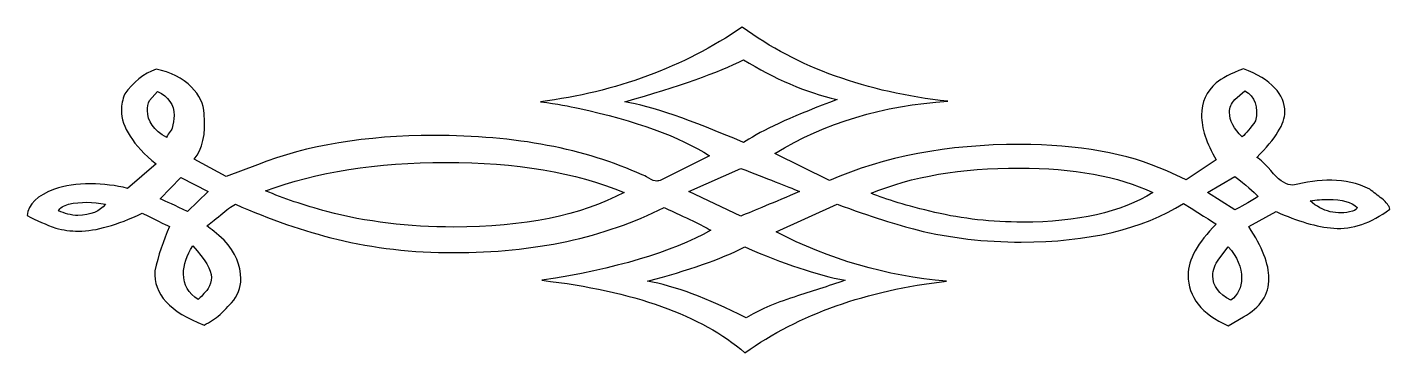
# Model space of a CAD drawing. Header units: centimetres. Extents: x -13.4 to 10.2, y 0.6 to 6.3.
import ezdxf

# ---------------------------------------------------------------- set-up
doc = ezdxf.new("R2010")
doc.units = ezdxf.units.CM
doc.header["$MEASUREMENT"] = 0
doc.layers.add('Layer 1', color=7, linetype='Continuous')

msp = doc.modelspace()

# ---------------------------------------------------------------- linework, layer by layer
at = {"layer": 'Layer 1'}
for points, knots in [([(10.21419, 3.13675), (9.89034, 2.89223), (9.56652, 2.78173), (9.24271, 2.80527), (9.24271, 2.80527), (8.9497, 2.8288), (8.61811, 2.92516), (8.24794, 3.09435), (8.24794, 3.09435), (8.24794, 3.09435), (7.7735, 2.83346), (7.7735, 2.83346), (7.7735, 2.83346), (8.00482, 2.48074), (8.12048, 2.18219), (8.12051, 1.93781), (8.12051, 1.93781), (8.12048, 1.65554), (7.97399, 1.43219), (7.68101, 1.26774), (7.68101, 1.26774), (7.68101, 1.26774), (7.4152, 1.11254), (7.4152, 1.11254), (7.4152, 1.11254), (6.9525, 1.31932), (6.72116, 1.61321), (6.72119, 1.99421), (6.72119, 1.99421), (6.72116, 2.26212), (6.88308, 2.55601), (7.20692, 2.87587), (7.20692, 2.87587), (7.2069, 2.87587), (7.01793, 2.99576), (6.63999, 3.23555), (6.63999, 3.23555), (5.93066, 2.78883), (4.99378, 2.56548), (3.82935, 2.56548), (3.82935, 2.56548), (3.19698, 2.56548), (2.59546, 2.63601), (2.02478, 2.77707), (2.02478, 2.77707), (1.68541, 2.86173), (1.22273, 3.00982), (0.63675, 3.22135), (0.63675, 3.22135), (0.63675, 3.22135), (-0.41591, 2.74177), (-0.41591, 2.74177), (-0.41591, 2.74177), (0.50166, 2.26219), (1.4849, 1.9777), (2.53381, 1.8883), (2.53381, 1.8883), (1.14554, 1.72844), (-0.01891, 1.31466), (-0.95954, 0.64696), (-0.95954, 0.64696), (-1.71546, 1.3006), (-2.88768, 1.71911), (-4.4762, 1.90251), (-4.4762, 1.90251), (-3.20374, 2.09996), (-2.22826, 2.38912), (-1.54977, 2.76997), (-1.54977, 2.76997), (-1.69616, 2.85463), (-1.96598, 2.98629), (-2.35922, 3.16495), (-2.35922, 3.16495), (-3.3926, 2.64304), (-4.60718, 2.38208), (-6.00296, 2.38209), (-6.00296, 2.38209), (-6.72027, 2.38208), (-7.39511, 2.45965), (-8.02745, 2.61477), (-8.02745, 2.61477), (-8.60568, 2.75583), (-9.19168, 2.95802), (-9.78543, 3.22135), (-9.78543, 3.22135), (-9.86262, 3.18375), (-9.94746, 3.12261), (-10.03995, 3.03795), (-10.03995, 3.03795), (-10.15574, 2.94396), (-10.23669, 2.88053), (-10.28282, 2.84767), (-10.28282, 2.84767), (-10.21339, 2.79587), (-10.11314, 2.71357), (-9.98205, 2.60078), (-9.98205, 2.60078), (-9.78932, 2.37979), (-9.69294, 2.15643), (-9.69294, 1.93071), (-9.69294, 1.93071), (-9.69294, 1.77085), (-9.74695, 1.63208), (-9.85497, 1.51441), (-9.85497, 1.51441), (-9.94746, 1.41568), (-10.013, 1.34752), (-10.0516, 1.30993), (-10.0516, 1.30993), (-10.13632, 1.23947), (-10.22881, 1.17834), (-10.32906, 1.12653), (-10.32906, 1.12653), (-10.92306, 1.35226), (-11.2084, 1.66494), (-11.1851, 2.06459), (-11.1851, 2.06459), (-11.12345, 2.33265), (-11.03861, 2.58894), (-10.93058, 2.83346), (-10.93058, 2.83346), (-10.93835, 2.8382), (-11.0965, 2.91576), (-11.40503, 3.06615), (-11.40503, 3.06615), (-11.83687, 2.85936), (-12.20318, 2.75597), (-12.50394, 2.75597), (-12.50394, 2.75597), (-12.64279, 2.75597), (-12.77387, 2.7724), (-12.89719, 2.80527), (-12.89719, 2.80527), (-13.06687, 2.8664), (-13.23266, 2.93929), (-13.39457, 3.02396), (-13.39457, 3.02396), (-13.37904, 3.22141), (-13.22101, 3.37424), (-12.92049, 3.48244), (-12.92049, 3.48244), (-12.74304, 3.54357), (-12.53477, 3.57414), (-12.29566, 3.57414), (-12.29566, 3.57414), (-12.07209, 3.57414), (-11.86005, 3.54823), (-11.65954, 3.49643), (-11.65954, 3.49643), (-11.65954, 3.49643), (-11.16216, 3.91962), (-11.16216, 3.91962), (-11.16216, 3.91962), (-11.56317, 4.2488), (-11.76368, 4.55919), (-11.76368, 4.85079), (-11.76368, 4.85079), (-11.76368, 4.94477), (-11.74438, 5.03877), (-11.70579, 5.13276), (-11.70579, 5.13276), (-11.55917, 5.33969), (-11.37796, 5.48311), (-11.16216, 5.56305), (-11.16216, 5.56305), (-10.90752, 5.51138), (-10.70313, 5.40799), (-10.54898, 5.25287), (-10.54898, 5.25287), (-10.41014, 5.1164), (-10.33683, 4.96121), (-10.32906, 4.78729), (-10.32906, 4.78729), (-10.29823, 4.43456), (-10.35613, 4.17361), (-10.50274, 4.00442), (-10.50274, 4.00442), (-10.50274, 4.00442), (-9.94746, 3.70114), (-9.94746, 3.70114), (-9.94746, 3.70114), (-9.94746, 3.70114), (-9.40383, 3.90562), (-9.40383, 3.90562), (-9.40383, 3.90562), (-8.54791, 4.24414), (-7.52995, 4.4134), (-6.34996, 4.4134), (-6.34996, 4.4134), (-4.93112, 4.4134), (-3.72819, 4.18537), (-2.74117, 3.72933), (-2.74117, 3.72933), (-2.71788, 3.7246), (-2.67929, 3.70576), (-2.62539, 3.67283), (-2.62539, 3.67283), (-2.5715, 3.6399), (-2.52526, 3.62343), (-2.48665, 3.62343), (-2.48665, 3.62343), (-2.46337, 3.62343), (-2.4363, 3.63046), (-2.40546, 3.64453), (-2.40546, 3.64453), (-2.40546, 3.64453), (-1.57272, 4.06082), (-1.57272, 4.06082), (-1.57272, 4.06082), (-2.08953, 4.3946), (-2.84908, 4.66969), (-3.85138, 4.88609), (-3.85138, 4.88609), (-3.99024, 4.91894), (-4.20616, 4.95654), (-4.49915, 4.99888), (-4.49915, 4.99888), (-3.19609, 5.16347), (-2.03164, 5.59368), (-1.00579, 6.28952), (-1.00579, 6.28952), (-0.04186, 5.58895), (1.14566, 5.1611), (2.55676, 5.00598), (2.55676, 5.00598), (1.43089, 4.93538), (0.43223, 4.63438), (-0.43921, 4.10301), (-0.43921, 4.10301), (-0.43921, 4.10301), (0.50932, 3.63054), (0.50932, 3.63054), (0.50932, 3.63054), (1.45019, 4.04898), (2.5491, 4.2582), (3.80605, 4.2582), (3.80605, 4.2582), (4.81634, 4.2582), (5.66462, 4.10537), (6.35088, 3.79972), (6.35088, 3.79972), (6.35088, 3.79972), (6.68624, 3.64453), (6.68624, 3.64453), (6.68624, 3.64453), (6.68624, 3.64453), (7.20692, 3.99022), (7.20692, 3.99022), (7.20692, 3.99022), (7.03722, 4.28181), (6.95238, 4.54046), (6.9524, 4.76619), (6.9524, 4.76619), (6.95238, 4.98718), (7.03722, 5.17287), (7.20692, 5.32326), (7.20692, 5.32326), (7.29939, 5.40318), (7.45742, 5.48548), (7.68101, 5.57015), (7.68101, 5.57015), (8.1592, 5.38202), (8.3983, 5.13046), (8.39832, 4.81549), (8.39832, 4.81549), (8.3983, 4.62262), (8.23639, 4.36166), (7.91258, 4.03262), (7.91258, 4.03262), (7.96646, 4.00435), (8.06283, 3.91028), (8.2017, 3.75043), (8.2017, 3.75043), (8.31723, 3.61869), (8.42901, 3.55283), (8.53705, 3.55283), (8.53705, 3.55283), (8.98513, 3.65841), (9.43697, 3.69987), (9.86718, 3.48244), (9.86718, 3.48244), (9.93659, 3.42604), (10.00601, 3.37195), (10.07546, 3.32014), (10.07546, 3.32014), (10.16039, 3.25428), (10.20664, 3.19314), (10.21419, 3.13675), (10.21419, 3.13675), (10.21419, 3.13675), (10.21419, 3.13675), (10.21419, 3.13675)], [0, 0, 0, 0, 0.01351351, 0.01351351, 0.01351351, 0.01351351, 0.02702703, 0.02702703, 0.02702703, 0.02702703, 0.04054054, 0.04054054, 0.04054054, 0.04054054, 0.05405405, 0.05405405, 0.05405405, 0.05405405, 0.06756757, 0.06756757, 0.06756757, 0.06756757, 0.08108108, 0.08108108, 0.08108108, 0.08108108, 0.09459459, 0.09459459, 0.09459459, 0.09459459, 0.10810811, 0.10810811, 0.10810811, 0.10810811, 0.12162162, 0.12162162, 0.12162162, 0.12162162, 0.13513514, 0.13513514, 0.13513514, 0.13513514, 0.14864865, 0.14864865, 0.14864865, 0.14864865, 0.16216216, 0.16216216, 0.16216216, 0.16216216, 0.17567568, 0.17567568, 0.17567568, 0.17567568, 0.18918919, 0.18918919, 0.18918919, 0.18918919, 0.2027027, 0.2027027, 0.2027027, 0.2027027, 0.21621622, 0.21621622, 0.21621622, 0.21621622, 0.22972973, 0.22972973, 0.22972973, 0.22972973, 0.24324324, 0.24324324, 0.24324324, 0.24324324, 0.25675676, 0.25675676, 0.25675676, 0.25675676, 0.27027027, 0.27027027, 0.27027027, 0.27027027, 0.28378378, 0.28378378, 0.28378378, 0.28378378, 0.2972973, 0.2972973, 0.2972973, 0.2972973, 0.31081081, 0.31081081, 0.31081081, 0.31081081, 0.32432432, 0.32432432, 0.32432432, 0.32432432, 0.33783784, 0.33783784, 0.33783784, 0.33783784, 0.35135135, 0.35135135, 0.35135135, 0.35135135, 0.36486486, 0.36486486, 0.36486486, 0.36486486, 0.37837838, 0.37837838, 0.37837838, 0.37837838, 0.39189189, 0.39189189, 0.39189189, 0.39189189, 0.40540541, 0.40540541, 0.40540541, 0.40540541, 0.41891892, 0.41891892, 0.41891892, 0.41891892, 0.43243243, 0.43243243, 0.43243243, 0.43243243, 0.44594595, 0.44594595, 0.44594595, 0.44594595, 0.45945946, 0.45945946, 0.45945946, 0.45945946, 0.47297297, 0.47297297, 0.47297297, 0.47297297, 0.48648649, 0.48648649, 0.48648649, 0.48648649, 0.5, 0.5, 0.5, 0.5, 0.51351351, 0.51351351, 0.51351351, 0.51351351, 0.52702703, 0.52702703, 0.52702703, 0.52702703, 0.54054054, 0.54054054, 0.54054054, 0.54054054, 0.55405405, 0.55405405, 0.55405405, 0.55405405, 0.56756757, 0.56756757, 0.56756757, 0.56756757, 0.58108108, 0.58108108, 0.58108108, 0.58108108, 0.59459459, 0.59459459, 0.59459459, 0.59459459, 0.60810811, 0.60810811, 0.60810811, 0.60810811, 0.62162162, 0.62162162, 0.62162162, 0.62162162, 0.63513514, 0.63513514, 0.63513514, 0.63513514, 0.64864865, 0.64864865, 0.64864865, 0.64864865, 0.66216216, 0.66216216, 0.66216216, 0.66216216, 0.67567568, 0.67567568, 0.67567568, 0.67567568, 0.68918919, 0.68918919, 0.68918919, 0.68918919, 0.7027027, 0.7027027, 0.7027027, 0.7027027, 0.71621622, 0.71621622, 0.71621622, 0.71621622, 0.72972973, 0.72972973, 0.72972973, 0.72972973, 0.74324324, 0.74324324, 0.74324324, 0.74324324, 0.75675676, 0.75675676, 0.75675676, 0.75675676, 0.77027027, 0.77027027, 0.77027027, 0.77027027, 0.78378378, 0.78378378, 0.78378378, 0.78378378, 0.7972973, 0.7972973, 0.7972973, 0.7972973, 0.81081081, 0.81081081, 0.81081081, 0.81081081, 0.82432432, 0.82432432, 0.82432432, 0.82432432, 0.83783784, 0.83783784, 0.83783784, 0.83783784, 0.85135135, 0.85135135, 0.85135135, 0.85135135, 0.86486486, 0.86486486, 0.86486486, 0.86486486, 0.87837838, 0.87837838, 0.87837838, 0.87837838, 0.89189189, 0.89189189, 0.89189189, 0.89189189, 0.90540541, 0.90540541, 0.90540541, 0.90540541, 0.91891892, 0.91891892, 0.91891892, 0.91891892, 0.93243243, 0.93243243, 0.93243243, 0.93243243, 0.94594595, 0.94594595, 0.94594595, 0.94594595, 0.95945946, 0.95945946, 0.95945946, 0.95945946, 0.97297297, 0.97297297, 0.97297297, 0.97297297, 1, 1, 1, 1]), ([(0.63675, 5.03418), (0.08911, 5.16576), (-0.45076, 5.39615), (-0.98284, 5.72535), (-0.98284, 5.72535), (-1.4147, 5.50435), (-2.10106, 5.2622), (-3.04193, 4.99888), (-3.04193, 4.99888), (-2.5868, 4.91894), (-1.90044, 4.68382), (-0.98284, 4.2935), (-0.98284, 4.2935), (-0.98284, 4.2935), (-0.89036, 4.3499), (-0.89036, 4.3499), (-0.89036, 4.3499), (-0.58184, 4.54276), (-0.0728, 4.77085), (0.63675, 5.03418), (0.63675, 5.03418), (0.63675, 5.03418), (0.63675, 5.03418), (0.63675, 5.03418)], [0, 0, 0, 0, 0.14285714, 0.14285714, 0.14285714, 0.14285714, 0.28571429, 0.28571429, 0.28571429, 0.28571429, 0.42857143, 0.42857143, 0.42857143, 0.42857143, 0.57142857, 0.57142857, 0.57142857, 0.57142857, 0.71428571, 0.71428571, 0.71428571, 0.71428571, 1, 1, 1, 1]), ([(-10.88434, 4.5404), (-10.86128, 4.61559), (-10.84975, 4.68848), (-10.84975, 4.75909), (-10.84975, 4.75909), (-10.84975, 4.94707), (-10.94612, 5.08576), (-11.13886, 5.17517), (-11.13886, 5.17517), (-11.13886, 5.17517), (-11.27759, 5.01997), (-11.27759, 5.01997), (-11.27759, 5.01997), (-11.30089, 4.96357), (-11.31254, 4.90481), (-11.31254, 4.84368), (-11.31254, 4.84368), (-11.31254, 4.66029), (-11.20064, 4.50509), (-10.97683, 4.3781), (-10.97683, 4.3781), (-10.97683, 4.39689), (-10.96336, 4.42394), (-10.93641, 4.45925), (-10.93641, 4.45925), (-10.90946, 4.49454), (-10.89211, 4.52159), (-10.88434, 4.5404), (-10.88434, 4.5404), (-10.88434, 4.5404), (-10.88434, 4.5404), (-10.88434, 4.5404)], [0, 0, 0, 0, 0.11111111, 0.11111111, 0.11111111, 0.11111111, 0.22222222, 0.22222222, 0.22222222, 0.22222222, 0.33333333, 0.33333333, 0.33333333, 0.33333333, 0.44444444, 0.44444444, 0.44444444, 0.44444444, 0.55555556, 0.55555556, 0.55555556, 0.55555556, 0.66666667, 0.66666667, 0.66666667, 0.66666667, 0.77777778, 0.77777778, 0.77777778, 0.77777778, 1, 1, 1, 1]), ([(7.88929, 4.66739), (7.94316, 4.91191), (7.8815, 5.08591), (7.70431, 5.18937), (7.70431, 5.18937), (7.70431, 5.18937), (7.53063, 5.03418), (7.53063, 5.03418), (7.53063, 5.03418), (7.46895, 4.96831), (7.43812, 4.89541), (7.43814, 4.81549), (7.43814, 4.81549), (7.43812, 4.66969), (7.51143, 4.52863), (7.65807, 4.3923), (7.65807, 4.3923), (7.72747, 4.4487), (7.80454, 4.54039), (7.88929, 4.66739), (7.88929, 4.66739), (7.88929, 4.66739), (7.88929, 4.66739), (7.88929, 4.66739)], [0, 0, 0, 0, 0.14285714, 0.14285714, 0.14285714, 0.14285714, 0.28571429, 0.28571429, 0.28571429, 0.28571429, 0.42857143, 0.42857143, 0.42857143, 0.42857143, 0.57142857, 0.57142857, 0.57142857, 0.57142857, 0.71428571, 0.71428571, 0.71428571, 0.71428571, 1, 1, 1, 1]), ([(-3.05323, 3.42605), (-3.89387, 3.77389), (-4.92335, 3.94781), (-6.14169, 3.94781), (-6.14169, 3.94781), (-7.34474, 3.94781), (-8.38588, 3.78329), (-9.2651, 3.45425), (-9.2651, 3.45425), (-8.95657, 3.32251), (-8.6018, 3.20254), (-8.20078, 3.09435), (-8.20078, 3.09435), (-7.52231, 2.91569), (-6.7897, 2.82636), (-6.00296, 2.82636), (-6.00296, 2.82636), (-4.78462, 2.82636), (-3.80138, 3.02625), (-3.05323, 3.42605), (-3.05323, 3.42605), (-3.05323, 3.42605), (-3.05323, 3.42605), (-3.05323, 3.42605)], [0, 0, 0, 0, 0.14285714, 0.14285714, 0.14285714, 0.14285714, 0.28571429, 0.28571429, 0.28571429, 0.28571429, 0.42857143, 0.42857143, 0.42857143, 0.42857143, 0.57142857, 0.57142857, 0.57142857, 0.57142857, 0.71428571, 0.71428571, 0.71428571, 0.71428571, 1, 1, 1, 1]), ([(-0.01101, 3.44004), (-0.23483, 3.53403), (-0.57419, 3.66806), (-1.02909, 3.84213), (-1.02909, 3.84213), (-1.02909, 3.84213), (-1.93137, 3.44004), (-1.93137, 3.44004), (-1.93137, 3.44004), (-1.93137, 3.44004), (-1.02909, 3.01686), (-1.02909, 3.01686), (-1.02909, 3.01686), (-0.79776, 3.11085), (-0.4584, 3.25191), (-0.01101, 3.44004), (-0.01101, 3.44004), (-0.01101, 3.44004), (-0.01101, 3.44004), (-0.01101, 3.44004)], [0, 0, 0, 0, 0.16666667, 0.16666667, 0.16666667, 0.16666667, 0.33333333, 0.33333333, 0.33333333, 0.33333333, 0.5, 0.5, 0.5, 0.5, 0.66666667, 0.66666667, 0.66666667, 0.66666667, 1, 1, 1, 1]), ([(6.10801, 3.42605), (5.50647, 3.70817), (4.73527, 3.84923), (3.7944, 3.84923), (3.7944, 3.84923), (2.78432, 3.84923), (1.92839, 3.70343), (1.22663, 3.41184), (1.22663, 3.41184), (1.48101, 3.30364), (1.8492, 3.19314), (2.33119, 3.08036), (2.33119, 3.08036), (2.81314, 2.96756), (3.32018, 2.91117), (3.8523, 2.91117), (3.8523, 2.91117), (4.80846, 2.91117), (5.56036, 3.08279), (6.10801, 3.42605), (6.10801, 3.42605), (6.10801, 3.42605), (6.10801, 3.42605), (6.10801, 3.42605)], [0, 0, 0, 0, 0.14285714, 0.14285714, 0.14285714, 0.14285714, 0.28571429, 0.28571429, 0.28571429, 0.28571429, 0.42857143, 0.42857143, 0.42857143, 0.42857143, 0.57142857, 0.57142857, 0.57142857, 0.57142857, 0.71428571, 0.71428571, 0.71428571, 0.71428571, 1, 1, 1, 1]), ([(-10.25987, 3.44004), (-10.25987, 3.44004), (-10.73396, 3.68693), (-10.73396, 3.68693), (-10.73396, 3.68693), (-10.73396, 3.68693), (-11.09261, 3.31304), (-11.09261, 3.31304), (-11.09261, 3.31304), (-10.9846, 3.27071), (-10.82657, 3.19781), (-10.61853, 3.09435), (-10.61853, 3.09435), (-10.61853, 3.09435), (-10.25987, 3.44004), (-10.25987, 3.44004)], [0, 0, 0, 0, 0.2, 0.2, 0.2, 0.2, 0.4, 0.4, 0.4, 0.4, 0.6, 0.6, 0.6, 0.6, 1, 1, 1, 1]), ([(7.93553, 3.35545), (7.85079, 3.44011), (7.71582, 3.55534), (7.53063, 3.70114), (7.53063, 3.70114), (7.53063, 3.70114), (7.05654, 3.42605), (7.05654, 3.42605), (7.05654, 3.42605), (7.05654, 3.42605), (7.53063, 3.12276), (7.53063, 3.12276), (7.53063, 3.12276), (7.62333, 3.16968), (7.7583, 3.24724), (7.93553, 3.35545), (7.93553, 3.35545), (7.93553, 3.35545), (7.93553, 3.35545), (7.93553, 3.35545)], [0, 0, 0, 0, 0.16666667, 0.16666667, 0.16666667, 0.16666667, 0.33333333, 0.33333333, 0.33333333, 0.33333333, 0.5, 0.5, 0.5, 0.5, 0.66666667, 0.66666667, 0.66666667, 0.66666667, 1, 1, 1, 1]), ([(9.64761, 3.16495), (9.5551, 3.25908), (9.38931, 3.30615), (9.15023, 3.30615), (9.15023, 3.30615), (9.04995, 3.30615), (8.94581, 3.29668), (8.83782, 3.27774), (8.83782, 3.27774), (9.04518, 3.08932), (9.30473, 3.03019), (9.5666, 3.10156), (9.5666, 3.10156), (9.62059, 3.11569), (9.64759, 3.13682), (9.64761, 3.16495), (9.64761, 3.16495), (9.64761, 3.16495), (9.64761, 3.16495), (9.64761, 3.16495)], [0, 0, 0, 0, 0.16666667, 0.16666667, 0.16666667, 0.16666667, 0.33333333, 0.33333333, 0.33333333, 0.33333333, 0.5, 0.5, 0.5, 0.5, 0.66666667, 0.66666667, 0.66666667, 0.66666667, 1, 1, 1, 1]), ([(-12.04114, 3.22135), (-12.25789, 3.25925), (-12.46342, 3.27208), (-12.67726, 3.22135), (-12.67726, 3.22135), (-12.76999, 3.19781), (-12.82788, 3.16021), (-12.85094, 3.10855), (-12.85094, 3.10855), (-12.75069, 3.06148), (-12.6389, 3.03329), (-12.51559, 3.02396), (-12.51559, 3.02396), (-12.29178, 3.03329), (-12.13363, 3.09908), (-12.04114, 3.22135), (-12.04114, 3.22135), (-12.04114, 3.22135), (-12.04114, 3.22135), (-12.04114, 3.22135)], [0, 0, 0, 0, 0.16666667, 0.16666667, 0.16666667, 0.16666667, 0.33333333, 0.33333333, 0.33333333, 0.33333333, 0.5, 0.5, 0.5, 0.5, 0.66666667, 0.66666667, 0.66666667, 0.66666667, 1, 1, 1, 1]), ([(-10.25987, 1.76131), (-10.22128, 1.82243), (-10.20198, 1.88593), (-10.20198, 1.9518), (-10.20198, 1.9518), (-10.20198, 2.08353), (-10.31, 2.26693), (-10.52604, 2.50198), (-10.52604, 2.50198), (-10.63383, 2.33265), (-10.68772, 2.17042), (-10.68772, 2.0153), (-10.68772, 2.0153), (-10.68772, 1.82258), (-10.60288, 1.67449), (-10.4332, 1.57102), (-10.4332, 1.57102), (-10.38707, 1.60862), (-10.3293, 1.67205), (-10.25987, 1.76131), (-10.25987, 1.76131), (-10.25987, 1.76131), (-10.25987, 1.76131), (-10.25987, 1.76131)], [0, 0, 0, 0, 0.14285714, 0.14285714, 0.14285714, 0.14285714, 0.28571429, 0.28571429, 0.28571429, 0.28571429, 0.42857143, 0.42857143, 0.42857143, 0.42857143, 0.57142857, 0.57142857, 0.57142857, 0.57142857, 0.71428571, 0.71428571, 0.71428571, 0.71428571, 1, 1, 1, 1]), ([(0.77549, 1.90251), (0.2895, 1.9965), (-0.28884, 2.18929), (-0.95954, 2.48089), (-0.95954, 2.48089), (-1.3761, 2.26922), (-1.93915, 2.07169), (-2.64868, 1.8883), (-2.64868, 1.8883), (-2.18578, 1.80837), (-1.61509, 1.59678), (-0.9366, 1.25353), (-0.9366, 1.25353), (-0.7361, 1.38053), (-0.45852, 1.50042), (-0.10386, 1.61321), (-0.10386, 1.61321), (0.18936, 1.70735), (0.48248, 1.80378), (0.77549, 1.90251), (0.77549, 1.90251), (0.77549, 1.90251), (0.77549, 1.90251), (0.77549, 1.90251)], [0, 0, 0, 0, 0.14285714, 0.14285714, 0.14285714, 0.14285714, 0.28571429, 0.28571429, 0.28571429, 0.28571429, 0.42857143, 0.42857143, 0.42857143, 0.42857143, 0.57142857, 0.57142857, 0.57142857, 0.57142857, 0.71428571, 0.71428571, 0.71428571, 0.71428571, 1, 1, 1, 1]), ([(7.46144, 1.55682), (7.58474, 1.65554), (7.6464, 1.78254), (7.64642, 1.93781), (7.64642, 1.93781), (7.6464, 2.13053), (7.56932, 2.31155), (7.4152, 2.48089), (7.4152, 2.48089), (7.4152, 2.48089), (7.25317, 2.26929), (7.25317, 2.26929), (7.25317, 2.26929), (7.18372, 2.17989), (7.14901, 2.08346), (7.14903, 1.98), (7.14903, 1.98), (7.14901, 1.80608), (7.25315, 1.66502), (7.46144, 1.55682), (7.46144, 1.55682), (7.46144, 1.55682), (7.46144, 1.55682), (7.46144, 1.55682)], [0, 0, 0, 0, 0.14285714, 0.14285714, 0.14285714, 0.14285714, 0.28571429, 0.28571429, 0.28571429, 0.28571429, 0.42857143, 0.42857143, 0.42857143, 0.42857143, 0.57142857, 0.57142857, 0.57142857, 0.57142857, 0.71428571, 0.71428571, 0.71428571, 0.71428571, 1, 1, 1, 1])]:
    msp.add_open_spline(points, degree=3, knots=knots, dxfattribs=at)

doc.saveas('drawing.dxf')
